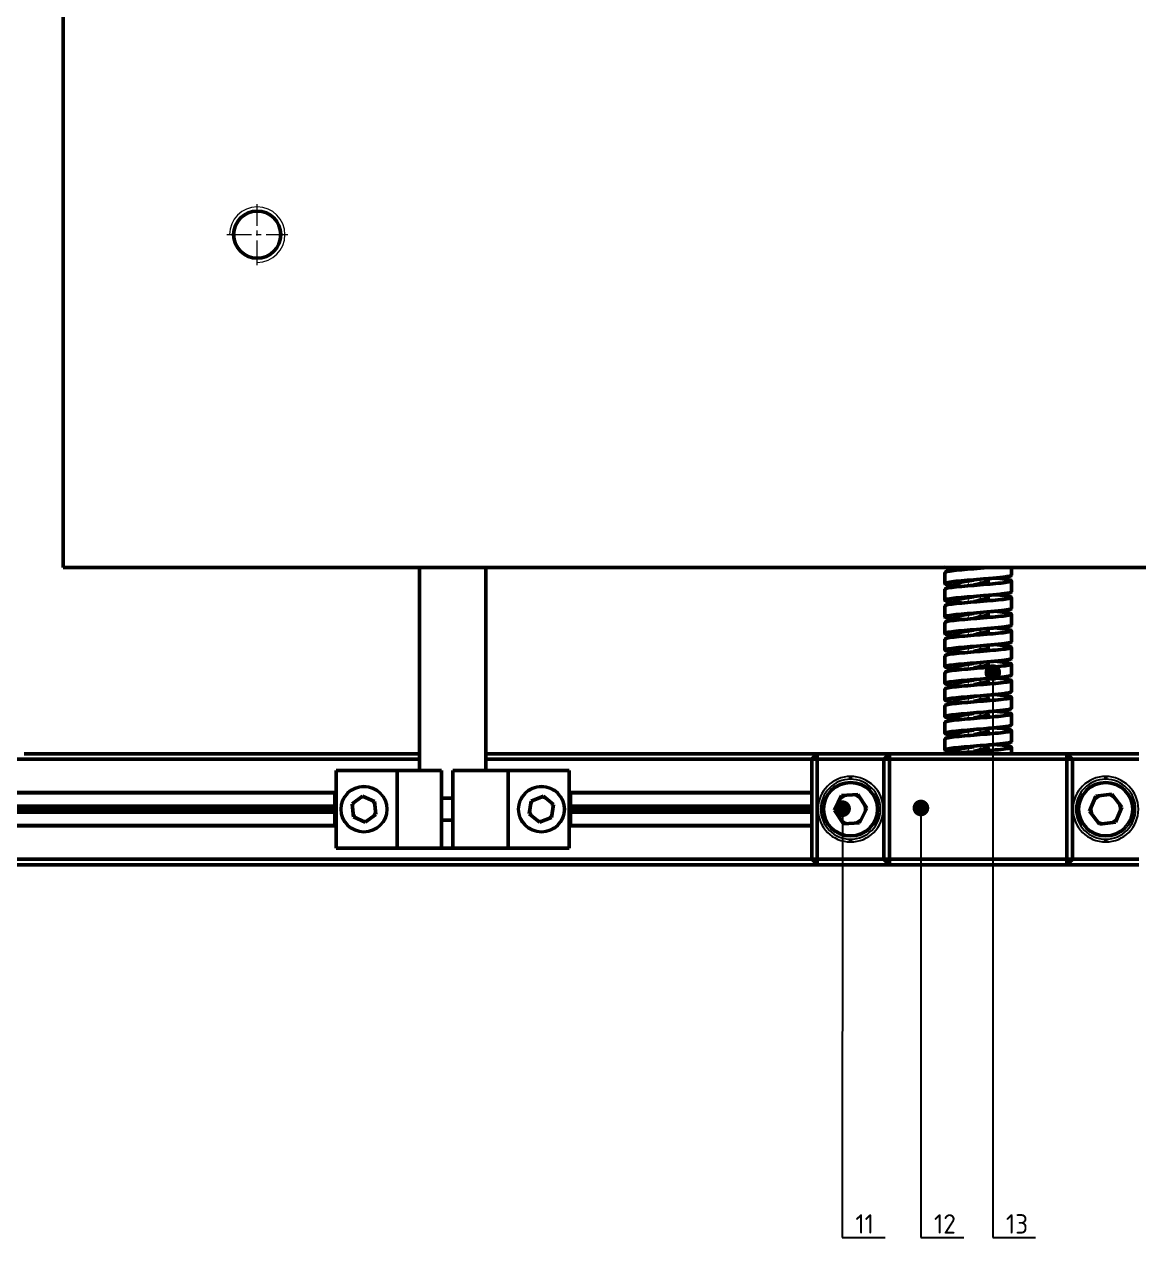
# Model space of a CAD drawing. Header units: millimetres. Extents: x -190 to 12889, y -227 to 3957.
# Drawn here: x 428.3 to 629.3, y 1874.4 to 2093.5 of the extents above; entities that cross this region are included whole.
import ezdxf
from ezdxf import colors
from ezdxf.entities.mleader import LeaderData, LeaderLine
from ezdxf.math import Vec2, Vec3

# ---------------------------------------------------------------- set-up
doc = ezdxf.new("R2010")
doc.units = ezdxf.units.MM
doc.header["$LTSCALE"] = 0.7
doc.linetypes.add('CENTER', pattern=[50.8, 31.75, -6.35, 6.35, -6.35])
doc.layers.get('0').update_dxf_attribs({"color": 255})
for name, color, linetype, lineweight in [('AM_5', 10, 'Continuous', 25), ('CON', 7, 'Continuous', 50), ('screw', 33, 'Continuous', 13)]:
    doc.layers.add(name, color=color, linetype=linetype, lineweight=lineweight)
doc.styles.add('TCVN7824', font='tcvn+7284-2003r.ttf', dxfattribs={"height": 3.5})

# ---------------------------------------------------------------- blocks, each defined once
blk = doc.blocks.new('screw_m10_l')
at = {"layer": 'CON', "color": 33}
blk.add_circle((0, 0), 4.25, dxfattribs=at)
at = {"layer": 'screw', "color": 1, "linetype": 'CENTER', "ltscale": 0.2}
for p, q in [((0, -5.5), (0, 5.5)), ((-5.5, 0), (5.5, 0))]:
    blk.add_line(p, q, dxfattribs=at)
at = {"layer": 'screw', "color": 92}
blk.add_arc((0, 0), 5, 270, 180, dxfattribs=at)
blk = doc.blocks.new('_Dot')
at = {"color": 0, "linetype": 'ByBlock', "lineweight": -2}
blk.add_line((-0.5, 0), (-1, 0), dxfattribs=at)
at = {"color": 0, "linetype": 'ByBlock', "const_width": 0.5}
blk.add_lwpolyline([(-0.25, 0, 1), (0.25, 0, 1)], format="xyb", close=True, dxfattribs=at)

msp = doc.modelspace()

# ---------------------------------------------------------------- linework, layer by layer
at = {"linetype": 'Continuous', "lineweight": 25}
for centre, radius in [((577.3078, 1952.0318), 5), ((577.3078, 1952.0318), 4.7), ((623.3078, 1952.0318), 5), ((623.3078, 1952.0318), 4.7), ((489.5578, 1952.0318), 4.25), ((489.5578, 1952.0318), 4), ((521.5578, 1952.0318), 4.25), ((521.5578, 1952.0318), 4)]:
    msp.add_circle(centre, radius, dxfattribs=at)
for centre, radius, start, end in [((577.3078, 1952.0318), 5.9, 90, 270), ((577.3078, 1952.0318), 5.4, 90, 270), ((577.3078, 1952.0318), 5.9, 270, 90), ((577.3078, 1952.0318), 5.4, 270, 90), ((623.3078, 1952.0318), 5.9, 90, 270), ((623.3078, 1952.0318), 5.4, 90, 270), ((623.3078, 1952.0318), 5.9, 270, 90), ((623.3078, 1952.0318), 5.4, 270, 90), ((577.3078, 1952.0318), 2.542, 93.592081, 153.592081), ((577.3078, 1952.0318), 2.542, 33.592081, 93.592081), ((623.3078, 1952.0318), 2.542, 97.428126, 157.428126), ((623.3078, 1952.0318), 2.542, 37.428126, 97.428126), ((489.5578, 1952.0318), 2.042, 125.733974, 185.733974), ((489.5578, 1952.0318), 2.042, 65.733974, 125.733974), ((489.5578, 1952.0318), 2.042, 5.733974, 65.733974), ((521.5578, 1952.0318), 2.042, 171.15668, 231.15668), ((521.5578, 1952.0318), 2.042, 111.15668, 171.15668), ((521.5578, 1952.0318), 2.042, 51.15668, 111.15668), ((521.5578, 1952.0318), 2.042, 351.15668, 51.15668), ((577.3078, 1952.0318), 2.542, 153.592081, 213.592081), ((577.3078, 1952.0318), 2.542, 333.592081, 33.592081), ((623.3078, 1952.0318), 2.542, 157.428126, 217.428126), ((623.3078, 1952.0318), 2.542, 337.428126, 37.428126), ((489.5578, 1952.0318), 2.042, 185.733974, 245.733974), ((489.5578, 1952.0318), 2.042, 245.733974, 305.733974), ((489.5578, 1952.0318), 2.042, 305.733974, 5.733974), ((521.5578, 1952.0318), 2.042, 231.15668, 291.15668), ((521.5578, 1952.0318), 2.042, 291.15668, 351.15668), ((577.3078, 1952.0318), 2.542, 213.592081, 273.592081), ((577.3078, 1952.0318), 2.542, 273.592081, 333.592081), ((623.3078, 1952.0318), 2.542, 217.428126, 277.428126), ((623.3078, 1952.0318), 2.542, 277.428126, 337.428126)]:
    msp.add_arc(centre, radius, start, end, dxfattribs=at)
at = {"layer": 'CON', "linetype": 'Continuous'}
for p, q in [((435.3078, 2245.6166), (435.3078, 1995.6166)), ((435.3078, 1995.6166), (765.3078, 1995.6166)), ((499.5578, 1995.6166), (499.5578, 1959.0318)), ((511.5578, 1959.0318), (511.5578, 1995.6166)), ((594.3078, 1994.7083), (594.3078, 1992.7083)), ((606.3078, 1994.2083), (606.3078, 1995.6166)), ((598.5207, 1992.795), (598.6491, 1992.7363)), ((600.6655, 1992.99), (600.628, 1993.1075)), ((606.3078, 1991.2083), (606.3078, 1993.2083)), ((594.3078, 1991.7083), (594.3078, 1989.7083)), ((598.5207, 1989.795), (598.6491, 1989.7363)), ((600.6655, 1989.99), (600.628, 1990.1075)), ((606.3078, 1988.2083), (606.3078, 1990.2083)), ((594.3078, 1988.7083), (594.3078, 1986.7083)), ((594.3078, 1985.7083), (594.3078, 1983.7083)), ((598.5207, 1986.795), (598.6491, 1986.7363)), ((600.6655, 1986.99), (600.628, 1987.1075)), ((606.3078, 1985.2083), (606.3078, 1987.2083)), ((598.5207, 1983.795), (598.6491, 1983.7363)), ((600.6655, 1983.99), (600.628, 1984.1075)), ((606.3078, 1982.2083), (606.3078, 1984.2083)), ((594.3078, 1982.7083), (594.3078, 1980.7083)), ((598.5207, 1980.795), (598.6491, 1980.7363)), ((600.6655, 1980.99), (600.628, 1981.1075)), ((606.3078, 1979.2083), (606.3078, 1981.2083)), ((594.3078, 1979.7083), (594.3078, 1977.7083)), ((594.3078, 1976.7083), (594.3078, 1974.7083)), ((598.5207, 1977.795), (598.6491, 1977.7363)), ((600.6655, 1977.99), (600.628, 1978.1075)), ((606.3078, 1976.2083), (606.3078, 1978.2083)), ((598.5207, 1974.795), (598.6491, 1974.7363)), ((600.6655, 1974.99), (600.628, 1975.1075)), ((606.3078, 1973.2083), (606.3078, 1975.2083)), ((594.3078, 1973.7083), (594.3078, 1971.7083)), ((600.6655, 1971.99), (600.628, 1972.1075)), ((606.3078, 1970.2083), (606.3078, 1972.2083)), ((594.3078, 1970.7083), (594.3078, 1968.7083)), ((598.5207, 1971.795), (598.6491, 1971.7363)), ((594.3078, 1967.7083), (594.3078, 1965.7083)), ((598.5207, 1968.795), (598.6491, 1968.7363)), ((600.6655, 1968.99), (600.628, 1969.1075)), ((606.3078, 1967.2083), (606.3078, 1969.2083)), ((598.5207, 1965.795), (598.6491, 1965.7363)), ((600.6655, 1965.99), (600.628, 1966.1075)), ((606.3078, 1964.2083), (606.3078, 1966.2083)), ((594.3078, 1964.7083), (594.3078, 1962.7083)), ((428.3078, 1962.0318), (499.5578, 1962.0318)), ((511.5578, 1962.0318), (571.3078, 1962.0318)), ((570.3078, 1961.0318), (571.3078, 1962.0318)), ((571.3078, 1961.0318), (571.3078, 1962.0318)), ((571.3078, 1962.0318), (584.3078, 1962.0318)), ((583.3078, 1961.0318), (584.3078, 1962.0318)), ((584.3078, 1961.0318), (584.3078, 1962.0318)), ((584.3078, 1962.0318), (616.3078, 1962.0318)), ((598.5207, 1962.795), (598.6491, 1962.7363)), ((600.6655, 1962.99), (600.628, 1963.1075)), ((606.3078, 1962.0318), (606.3078, 1963.2083)), ((616.3078, 1961.0318), (616.3078, 1962.0318)), ((616.3078, 1962.0318), (617.3078, 1961.0318)), ((616.3078, 1962.0318), (629.3078, 1962.0318)), ((400.3078, 1961.0318), (499.5578, 1961.0318)), ((484.5578, 1959.0318), (484.5578, 1945.0318)), ((495.5578, 1959.0318), (484.5578, 1959.0318)), ((495.5578, 1959.0318), (495.5578, 1945.0318)), ((503.5578, 1959.0318), (495.5578, 1959.0318)), ((503.5578, 1945.0318), (503.5578, 1959.0318)), ((505.5578, 1959.0318), (505.5578, 1945.0318)), ((515.5578, 1959.0318), (505.5578, 1959.0318)), ((511.5578, 1961.0318), (570.3078, 1961.0318)), ((515.5578, 1959.0318), (515.5578, 1945.0318)), ((526.5578, 1959.0318), (515.5578, 1959.0318)), ((526.5578, 1959.0318), (526.5578, 1945.0318)), ((570.3078, 1943.0318), (570.3078, 1961.0318)), ((570.3078, 1961.0318), (571.3078, 1961.0318)), ((571.3078, 1961.0318), (571.3078, 1943.0318)), ((583.3078, 1961.0318), (571.3078, 1961.0318)), ((583.3078, 1961.0318), (584.3078, 1961.0318)), ((583.3078, 1943.0318), (583.3078, 1961.0318)), ((616.3078, 1961.0318), (584.3078, 1961.0318)), ((584.3078, 1961.0318), (584.3078, 1943.0318)), ((616.3078, 1943.0318), (616.3078, 1961.0318)), ((616.3078, 1961.0318), (617.3078, 1961.0318)), ((617.3078, 1961.0318), (617.3078, 1943.0318)), ((629.3078, 1961.0318), (617.3078, 1961.0318)), ((577.3078, 1957.4318), (577.3078, 1957.9318)), ((623.3078, 1957.4318), (623.3078, 1957.9318)), ((400.3078, 1955.0318), (484.5578, 1955.0318)), ((400.3078, 1954.9711), (484.3078, 1954.9711)), ((484.3078, 1955.0318), (484.3078, 1949.0318)), ((526.5578, 1955.0318), (570.3078, 1955.0318)), ((526.8078, 1955.0318), (526.8078, 1949.0318)), ((526.8078, 1954.9711), (570.3078, 1954.9711)), ((575.6838, 1954.4769), (574.3784, 1951.8479)), ((575.6838, 1954.4769), (578.6133, 1954.6608)), ((580.2373, 1952.2157), (578.6133, 1954.6608)), ((621.5239, 1954.3627), (624.4345, 1954.7422)), ((626.2185, 1952.4113), (624.4345, 1954.7422)), ((400.3078, 1952.5514), (484.3078, 1952.5514)), ((489.3223, 1954.3779), (487.4083, 1953.0008)), ((487.4083, 1953.0008), (487.6438, 1950.6547)), ((489.3223, 1954.3779), (491.4718, 1953.4089)), ((491.7074, 1951.0628), (491.4718, 1953.4089)), ((505.5578, 1954.0318), (503.5578, 1954.0318)), ((519.3589, 1951.1808), (519.7214, 1953.5107)), ((521.9203, 1954.3617), (519.7214, 1953.5107)), ((523.7568, 1952.8828), (521.9203, 1954.3617)), ((523.7568, 1952.8828), (523.3943, 1950.5529)), ((526.8078, 1952.5514), (570.3078, 1952.5514)), ((621.5239, 1954.3627), (620.3972, 1951.6523)), ((626.2185, 1952.4113), (625.0918, 1949.7009)), ((400.3078, 1952.0318), (484.3078, 1952.0318)), ((400.3078, 1951.5122), (484.3078, 1951.5122)), ((489.7934, 1949.6857), (487.6438, 1950.6547)), ((491.7074, 1951.0628), (489.7934, 1949.6857)), ((521.1954, 1949.7019), (519.3589, 1951.1808)), ((521.1954, 1949.7019), (523.3943, 1950.5529)), ((526.8078, 1952.0318), (570.3078, 1952.0318)), ((526.8078, 1951.5122), (570.3078, 1951.5122)), ((574.3784, 1951.8479), (576.0024, 1949.4028)), ((580.2373, 1952.2157), (578.9318, 1949.5867)), ((620.3972, 1951.6523), (622.1812, 1949.3214)), ((400.3078, 1949.0925), (484.3078, 1949.0925)), ((400.3078, 1949.0318), (484.5578, 1949.0318)), ((503.5578, 1950.0318), (505.5578, 1950.0318)), ((526.5578, 1949.0318), (570.3078, 1949.0318)), ((526.8078, 1949.0925), (570.3078, 1949.0925)), ((578.9318, 1949.5867), (576.0024, 1949.4028)), ((625.0918, 1949.7009), (622.1812, 1949.3214)), ((577.3078, 1946.6318), (577.3078, 1946.1318)), ((623.3078, 1946.6318), (623.3078, 1946.1318)), ((495.5578, 1945.0318), (484.5578, 1945.0318)), ((503.5578, 1945.0318), (495.5578, 1945.0318)), ((505.5578, 1945.0318), (503.5578, 1945.0318)), ((515.5578, 1945.0318), (505.5578, 1945.0318)), ((526.5578, 1945.0318), (515.5578, 1945.0318)), ((400.3078, 1943.0318), (570.3078, 1943.0318)), ((400.3078, 1942.0318), (571.3078, 1942.0318)), ((571.3078, 1943.0318), (570.3078, 1943.0318)), ((571.3078, 1942.0318), (570.3078, 1943.0318)), ((571.3078, 1942.0318), (571.3078, 1943.0318)), ((571.3078, 1943.0318), (583.3078, 1943.0318)), ((584.3078, 1942.0318), (571.3078, 1942.0318)), ((584.3078, 1942.0318), (583.3078, 1943.0318)), ((584.3078, 1943.0318), (583.3078, 1943.0318)), ((584.3078, 1942.0318), (584.3078, 1943.0318)), ((584.3078, 1943.0318), (616.3078, 1943.0318)), ((616.3078, 1942.0318), (584.3078, 1942.0318)), ((617.3078, 1943.0318), (616.3078, 1943.0318)), ((616.3078, 1942.0318), (616.3078, 1943.0318)), ((617.3078, 1943.0318), (616.3078, 1942.0318)), ((629.3078, 1942.0318), (616.3078, 1942.0318)), ((617.3078, 1943.0318), (629.3078, 1943.0318))]:
    msp.add_line(p, q, dxfattribs=at)
for points, knots in [([(606.2099, 1994.2083), (606.2369, 1994.189), (606.3476, 1994.1099), (605.7043, 1993.9808), (604.6208, 1993.8279), (603.3691, 1993.7094), (601.6484, 1993.5708), (599.4977, 1993.3879), (597.2239, 1993.2068), (595.4149, 1993.0258), (594.362, 1992.8217), (594.2023, 1992.6525), (594.9972, 1992.4568), (596.1604, 1992.3049), (597.1046, 1992.2269), (597.3243, 1992.2088)], [0, 0, 0, 0, 0.03057552, 0.12533183, 0.18593723, 0.24931524, 0.31252732, 0.40811934, 0.50124705, 0.59437476, 0.68996678, 0.78174926, 0.87650557, 0.97126189, 1, 1, 1, 1]), ([(594.4058, 1995.7083), (594.3787, 1995.689), (594.2675, 1995.6099), (595.0391, 1995.4568), (596.1578, 1995.3049), (597.1041, 1995.2269), (597.3243, 1995.2088)], [0, 0, 0, 0, 0.12287898, 0.50369214, 0.8845053, 1, 1, 1, 1]), ([(594.4058, 1994.7083), (594.4053, 1994.7465), (594.404, 1994.8441), (595.4359, 1995.0257), (597.2232, 1995.207), (599.4795, 1995.387), (601.2839, 1995.5376), (602.1006, 1995.6073), (602.2099, 1995.6166)], [0, 0, 0, 0, 0.13499257, 0.34582174, 0.55121586, 0.75660998, 0.96743915, 1, 1, 1, 1]), ([(594.4058, 1991.7083), (594.4053, 1991.7465), (594.4038, 1991.8441), (595.4374, 1992.0258), (597.2177, 1992.2068), (599.5002, 1992.3877), (601.8888, 1992.5919), (604.0482, 1992.7611), (605.6382, 1992.9568), (606.4069, 1993.1525), (606.2602, 1993.3217), (605.1803, 1993.5258), (604.0295, 1993.6472), (603.3102, 1993.7072), (603.3078, 1993.7074)], [0, 0, 0, 0, 0.0611607, 0.15668047, 0.2497378, 0.34279513, 0.4383149, 0.53002801, 0.6247127, 0.7193974, 0.81111051, 0.90663028, 0.99968761, 1, 1, 1, 1]), ([(595.7718, 1992.6065), (595.7723, 1992.6066), (595.9905, 1992.6755), (596.7011, 1992.8357), (597.9385, 1993.0704), (598.9827, 1993.2194), (599.5382, 1993.2987)], [0, 0, 0, 0, 0.000757, 0.30555479, 0.63056, 1, 1, 1, 1]), ([(602.3845, 1993.0906), (602.2819, 1993.0674), (601.4345, 1992.8757), (600.426, 1992.6695), (599.5395, 1992.4883)], [0, 0, 0, 0, 0.12102951, 1, 1, 1, 1]), ([(606.2099, 1991.2083), (606.2369, 1991.189), (606.3476, 1991.1099), (605.7043, 1990.9808), (604.6208, 1990.8279), (603.3691, 1990.7094), (601.6484, 1990.5708), (599.4977, 1990.3879), (597.2239, 1990.2068), (595.4149, 1990.0258), (594.362, 1989.8217), (594.2023, 1989.6525), (594.9972, 1989.4568), (596.1604, 1989.3049), (597.1046, 1989.2269), (597.3243, 1989.2088)], [0, 0, 0, 0, 0.03057552, 0.12533183, 0.18593723, 0.24931524, 0.31252732, 0.40811934, 0.50124705, 0.59437476, 0.68996678, 0.78174926, 0.87650557, 0.97126189, 1, 1, 1, 1]), ([(594.4058, 1988.7083), (594.4053, 1988.7465), (594.4038, 1988.8441), (595.4374, 1989.0258), (597.2177, 1989.2068), (599.5002, 1989.3877), (601.8888, 1989.5919), (604.0482, 1989.7611), (605.6382, 1989.9568), (606.4069, 1990.1525), (606.2602, 1990.3217), (605.1803, 1990.5258), (604.0295, 1990.6472), (603.3102, 1990.7072), (603.3078, 1990.7074)], [0, 0, 0, 0, 0.061160698, 0.156680471, 0.249737798, 0.342795126, 0.438314898, 0.530028006, 0.624712705, 0.719397403, 0.811110511, 0.906630283, 0.999687611, 1, 1, 1, 1]), ([(595.7718, 1989.6065), (595.7723, 1989.6066), (595.9905, 1989.6755), (596.7011, 1989.8357), (597.9385, 1990.0704), (598.9827, 1990.2194), (599.5382, 1990.2987)], [0, 0, 0, 0, 0.000757, 0.30555479, 0.63056, 1, 1, 1, 1]), ([(602.3845, 1990.0906), (602.2819, 1990.0674), (601.4345, 1989.8757), (600.426, 1989.6695), (599.5395, 1989.4883)], [0, 0, 0, 0, 0.12102951, 1, 1, 1, 1]), ([(606.2099, 1988.2083), (606.2369, 1988.189), (606.3476, 1988.1099), (605.7043, 1987.9808), (604.6208, 1987.8279), (603.3691, 1987.7094), (601.6484, 1987.5708), (599.4977, 1987.3879), (597.2239, 1987.2068), (595.4149, 1987.0258), (594.362, 1986.8217), (594.2023, 1986.6525), (594.9972, 1986.4568), (596.1604, 1986.3049), (597.1046, 1986.2269), (597.3243, 1986.2088)], [0, 0, 0, 0, 0.03057552, 0.12533183, 0.18593723, 0.24931524, 0.31252732, 0.40811934, 0.50124705, 0.59437476, 0.68996678, 0.78174926, 0.87650557, 0.97126189, 1, 1, 1, 1]), ([(594.4058, 1985.7083), (594.4053, 1985.7465), (594.4038, 1985.8441), (595.4374, 1986.0258), (597.2177, 1986.2068), (599.5002, 1986.3877), (601.8888, 1986.5919), (604.0482, 1986.7611), (605.6382, 1986.9568), (606.4069, 1987.1525), (606.2602, 1987.3217), (605.1803, 1987.5258), (604.0295, 1987.6472), (603.3102, 1987.7072), (603.3078, 1987.7074)], [0, 0, 0, 0, 0.0611607, 0.15668047, 0.2497378, 0.34279513, 0.4383149, 0.53002801, 0.6247127, 0.7193974, 0.81111051, 0.90663028, 0.99968761, 1, 1, 1, 1]), ([(606.2099, 1985.2083), (606.2369, 1985.189), (606.3476, 1985.1099), (605.7043, 1984.9808), (604.6208, 1984.8279), (603.3691, 1984.7094), (601.6484, 1984.5708), (599.4977, 1984.3879), (597.2239, 1984.2068), (595.4149, 1984.0258), (594.362, 1983.8217), (594.2023, 1983.6525), (594.9972, 1983.4568), (596.1604, 1983.3049), (597.1046, 1983.2269), (597.3243, 1983.2088)], [0, 0, 0, 0, 0.03057552, 0.12533183, 0.18593723, 0.24931524, 0.31252732, 0.40811934, 0.50124705, 0.59437476, 0.68996678, 0.78174926, 0.87650557, 0.97126189, 1, 1, 1, 1]), ([(595.7718, 1986.6065), (595.7723, 1986.6066), (595.9905, 1986.6755), (596.7011, 1986.8357), (597.9385, 1987.0704), (598.9827, 1987.2194), (599.5382, 1987.2987)], [0, 0, 0, 0, 0.000757, 0.30555479, 0.63056, 1, 1, 1, 1]), ([(602.3845, 1987.0906), (602.2819, 1987.0674), (601.4345, 1986.8757), (600.426, 1986.6695), (599.5395, 1986.4883)], [0, 0, 0, 0, 0.12102951, 1, 1, 1, 1]), ([(594.4058, 1982.7083), (594.4053, 1982.7465), (594.4038, 1982.8441), (595.4374, 1983.0258), (597.2177, 1983.2068), (599.5002, 1983.3877), (601.8888, 1983.5919), (604.0482, 1983.7611), (605.6382, 1983.9568), (606.4069, 1984.1525), (606.2602, 1984.3217), (605.1803, 1984.5258), (604.0295, 1984.6472), (603.3102, 1984.7072), (603.3078, 1984.7074)], [0, 0, 0, 0, 0.0611607, 0.15668047, 0.2497378, 0.34279513, 0.4383149, 0.53002801, 0.6247127, 0.7193974, 0.81111051, 0.90663028, 0.99968761, 1, 1, 1, 1]), ([(595.7718, 1983.6065), (595.7723, 1983.6066), (595.9905, 1983.6755), (596.7011, 1983.8357), (597.9385, 1984.0704), (598.9827, 1984.2194), (599.5382, 1984.2987)], [0, 0, 0, 0, 0.000757, 0.30555479, 0.63056, 1, 1, 1, 1]), ([(602.3845, 1984.0906), (602.2819, 1984.0674), (601.4345, 1983.8757), (600.426, 1983.6695), (599.5395, 1983.4883)], [0, 0, 0, 0, 0.12102951, 1, 1, 1, 1]), ([(606.2099, 1982.2083), (606.2369, 1982.189), (606.3476, 1982.1099), (605.7043, 1981.9808), (604.6208, 1981.8279), (603.3691, 1981.7094), (601.6484, 1981.5708), (599.4977, 1981.3879), (597.2239, 1981.2068), (595.4149, 1981.0258), (594.362, 1980.8217), (594.2023, 1980.6525), (594.9972, 1980.4568), (596.1604, 1980.3049), (597.1046, 1980.2269), (597.3243, 1980.2088)], [0, 0, 0, 0, 0.030575517, 0.125331831, 0.185937232, 0.249315245, 0.312527321, 0.40811934, 0.501247052, 0.594374764, 0.689966783, 0.781749258, 0.876505572, 0.971261886, 1, 1, 1, 1]), ([(594.4058, 1979.7083), (594.4053, 1979.7465), (594.4038, 1979.8441), (595.4374, 1980.0258), (597.2177, 1980.2068), (599.5002, 1980.3877), (601.8888, 1980.5919), (604.0482, 1980.7611), (605.6382, 1980.9568), (606.4069, 1981.1525), (606.2602, 1981.3217), (605.1803, 1981.5258), (604.0295, 1981.6472), (603.3102, 1981.7072), (603.3078, 1981.7074)], [0, 0, 0, 0, 0.0611607, 0.15668047, 0.2497378, 0.34279513, 0.4383149, 0.53002801, 0.6247127, 0.7193974, 0.81111051, 0.90663028, 0.99968761, 1, 1, 1, 1]), ([(595.7718, 1980.6065), (595.7723, 1980.6066), (595.9905, 1980.6755), (596.7011, 1980.8357), (597.9385, 1981.0704), (598.9827, 1981.2194), (599.5382, 1981.2987)], [0, 0, 0, 0, 0.000757, 0.30555479, 0.63056, 1, 1, 1, 1]), ([(602.3845, 1981.0906), (602.2819, 1981.0674), (601.4345, 1980.8757), (600.426, 1980.6695), (599.5395, 1980.4883)], [0, 0, 0, 0, 0.12102951, 1, 1, 1, 1]), ([(606.2099, 1979.2083), (606.2369, 1979.189), (606.3476, 1979.1099), (605.7043, 1978.9808), (604.6208, 1978.8279), (603.3691, 1978.7094), (601.6484, 1978.5708), (599.4977, 1978.3879), (597.2239, 1978.2068), (595.4149, 1978.0258), (594.362, 1977.8217), (594.2023, 1977.6525), (594.9972, 1977.4568), (596.1604, 1977.3049), (597.1046, 1977.2269), (597.3243, 1977.2088)], [0, 0, 0, 0, 0.03057552, 0.12533183, 0.18593723, 0.24931524, 0.31252732, 0.40811934, 0.50124705, 0.59437476, 0.68996678, 0.78174926, 0.87650557, 0.97126189, 1, 1, 1, 1]), ([(594.4058, 1976.7083), (594.4053, 1976.7465), (594.4038, 1976.8441), (595.4374, 1977.0258), (597.2177, 1977.2068), (599.5002, 1977.3877), (601.8888, 1977.5919), (604.0482, 1977.7611), (605.6382, 1977.9568), (606.4069, 1978.1525), (606.2602, 1978.3217), (605.1803, 1978.5258), (604.0295, 1978.6472), (603.3102, 1978.7072), (603.3078, 1978.7074)], [0, 0, 0, 0, 0.0611607, 0.15668047, 0.2497378, 0.34279513, 0.4383149, 0.53002801, 0.6247127, 0.7193974, 0.81111051, 0.90663028, 0.99968761, 1, 1, 1, 1]), ([(595.7718, 1977.6065), (595.7723, 1977.6066), (595.9905, 1977.6755), (596.7011, 1977.8357), (597.9385, 1978.0704), (598.9827, 1978.2194), (599.5382, 1978.2987)], [0, 0, 0, 0, 0.000757, 0.30555479, 0.63056, 1, 1, 1, 1]), ([(602.3845, 1978.0906), (602.2819, 1978.0674), (601.4345, 1977.8757), (600.426, 1977.6695), (599.5395, 1977.4883)], [0, 0, 0, 0, 0.12102951, 1, 1, 1, 1]), ([(606.2099, 1976.2083), (606.2369, 1976.189), (606.3476, 1976.1099), (605.7043, 1975.9808), (604.6208, 1975.8279), (603.3691, 1975.7094), (601.6484, 1975.5708), (599.4977, 1975.3879), (597.2239, 1975.2068), (595.4149, 1975.0258), (594.362, 1974.8217), (594.2023, 1974.6525), (594.9972, 1974.4568), (596.1604, 1974.3049), (597.1046, 1974.2269), (597.3243, 1974.2088)], [0, 0, 0, 0, 0.03057552, 0.12533183, 0.18593723, 0.24931524, 0.31252732, 0.40811934, 0.50124705, 0.59437476, 0.68996678, 0.78174926, 0.87650557, 0.97126189, 1, 1, 1, 1]), ([(594.4058, 1973.7083), (594.4053, 1973.7465), (594.4038, 1973.8441), (595.4374, 1974.0258), (597.2177, 1974.2068), (599.5002, 1974.3877), (601.8888, 1974.5919), (604.0482, 1974.7611), (605.6382, 1974.9568), (606.4069, 1975.1525), (606.2602, 1975.3217), (605.1803, 1975.5258), (604.0295, 1975.6472), (603.3102, 1975.7072), (603.3078, 1975.7074)], [0, 0, 0, 0, 0.0611607, 0.15668047, 0.2497378, 0.34279513, 0.4383149, 0.53002801, 0.6247127, 0.7193974, 0.81111051, 0.90663028, 0.99968761, 1, 1, 1, 1]), ([(595.7718, 1974.6065), (595.7723, 1974.6066), (595.9905, 1974.6755), (596.7011, 1974.8357), (597.9385, 1975.0704), (598.9827, 1975.2194), (599.5382, 1975.2987)], [0, 0, 0, 0, 0.000757, 0.30555479, 0.63056, 1, 1, 1, 1]), ([(602.3845, 1975.0906), (602.2819, 1975.0674), (601.4345, 1974.8757), (600.426, 1974.6695), (599.5395, 1974.4883)], [0, 0, 0, 0, 0.12102951, 1, 1, 1, 1]), ([(606.2099, 1973.2083), (606.2369, 1973.189), (606.3476, 1973.1099), (605.7043, 1972.9808), (604.6208, 1972.8279), (603.3691, 1972.7094), (601.6484, 1972.5708), (599.4977, 1972.3879), (597.2239, 1972.2068), (595.4149, 1972.0258), (594.362, 1971.8217), (594.2023, 1971.6525), (594.9972, 1971.4568), (596.1604, 1971.3049), (597.1046, 1971.2269), (597.3243, 1971.2088)], [0, 0, 0, 0, 0.030575517, 0.125331831, 0.185937232, 0.249315245, 0.312527321, 0.40811934, 0.501247052, 0.594374764, 0.689966783, 0.781749258, 0.876505572, 0.971261886, 1, 1, 1, 1]), ([(594.4058, 1970.7083), (594.4053, 1970.7465), (594.4038, 1970.8441), (595.4374, 1971.0258), (597.2177, 1971.2068), (599.5002, 1971.3877), (601.8888, 1971.5919), (604.0482, 1971.7611), (605.6382, 1971.9568), (606.4069, 1972.1525), (606.2602, 1972.3217), (605.1803, 1972.5258), (604.0295, 1972.6472), (603.3102, 1972.7072), (603.3078, 1972.7074)], [0, 0, 0, 0, 0.061160698, 0.156680471, 0.249737798, 0.342795126, 0.438314898, 0.530028006, 0.624712705, 0.719397403, 0.811110511, 0.906630283, 0.999687611, 1, 1, 1, 1]), ([(595.7718, 1971.6065), (595.7723, 1971.6066), (595.9905, 1971.6755), (596.7011, 1971.8357), (597.9385, 1972.0704), (598.9827, 1972.2194), (599.5382, 1972.2987)], [0, 0, 0, 0, 0.000757, 0.30555479, 0.63056, 1, 1, 1, 1]), ([(602.3845, 1972.0906), (602.2819, 1972.0674), (601.4345, 1971.8757), (600.426, 1971.6695), (599.5395, 1971.4883)], [0, 0, 0, 0, 0.12102951, 1, 1, 1, 1]), ([(606.2099, 1970.2083), (606.2369, 1970.189), (606.3476, 1970.1099), (605.7043, 1969.9808), (604.6208, 1969.8279), (603.3691, 1969.7094), (601.6484, 1969.5708), (599.4977, 1969.3879), (597.2239, 1969.2068), (595.4149, 1969.0258), (594.362, 1968.8217), (594.2023, 1968.6525), (594.9972, 1968.4568), (596.1604, 1968.3049), (597.1046, 1968.2269), (597.3243, 1968.2088)], [0, 0, 0, 0, 0.03057552, 0.12533183, 0.18593723, 0.24931524, 0.31252732, 0.40811934, 0.50124705, 0.59437476, 0.68996678, 0.78174926, 0.87650557, 0.97126189, 1, 1, 1, 1]), ([(594.4058, 1967.7083), (594.4053, 1967.7465), (594.4038, 1967.8441), (595.4374, 1968.0258), (597.2177, 1968.2068), (599.5002, 1968.3877), (601.8888, 1968.5919), (604.0482, 1968.7611), (605.6382, 1968.9568), (606.4069, 1969.1525), (606.2602, 1969.3217), (605.1803, 1969.5258), (604.0295, 1969.6472), (603.3102, 1969.7072), (603.3078, 1969.7074)], [0, 0, 0, 0, 0.0611607, 0.15668047, 0.2497378, 0.34279513, 0.4383149, 0.53002801, 0.6247127, 0.7193974, 0.81111051, 0.90663028, 0.99968761, 1, 1, 1, 1]), ([(595.7718, 1968.6065), (595.7723, 1968.6066), (595.9905, 1968.6755), (596.7011, 1968.8357), (597.9385, 1969.0704), (598.9827, 1969.2194), (599.5382, 1969.2987)], [0, 0, 0, 0, 0.000757, 0.30555479, 0.63056, 1, 1, 1, 1]), ([(602.3845, 1969.0906), (602.2819, 1969.0674), (601.4345, 1968.8757), (600.426, 1968.6695), (599.5395, 1968.4883)], [0, 0, 0, 0, 0.12102951, 1, 1, 1, 1]), ([(606.2099, 1967.2083), (606.2369, 1967.189), (606.3476, 1967.1099), (605.7043, 1966.9808), (604.6208, 1966.8279), (603.3691, 1966.7094), (601.6484, 1966.5708), (599.4977, 1966.3879), (597.2239, 1966.2068), (595.4149, 1966.0258), (594.362, 1965.8217), (594.2023, 1965.6525), (594.9972, 1965.4568), (596.1604, 1965.3049), (597.1046, 1965.2269), (597.3243, 1965.2088)], [0, 0, 0, 0, 0.03057552, 0.12533183, 0.18593723, 0.24931524, 0.31252732, 0.40811934, 0.50124705, 0.59437476, 0.68996678, 0.78174926, 0.87650557, 0.97126189, 1, 1, 1, 1]), ([(594.4058, 1964.7083), (594.4053, 1964.7465), (594.4038, 1964.8441), (595.4374, 1965.0258), (597.2177, 1965.2068), (599.5002, 1965.3877), (601.8888, 1965.5919), (604.0482, 1965.7611), (605.6382, 1965.9568), (606.4069, 1966.1525), (606.2602, 1966.3217), (605.1803, 1966.5258), (604.0295, 1966.6472), (603.3102, 1966.7072), (603.3078, 1966.7074)], [0, 0, 0, 0, 0.0611607, 0.15668047, 0.2497378, 0.34279513, 0.4383149, 0.53002801, 0.6247127, 0.7193974, 0.81111051, 0.90663028, 0.99968761, 1, 1, 1, 1]), ([(595.7718, 1965.6065), (595.7723, 1965.6066), (595.9905, 1965.6755), (596.7011, 1965.8357), (597.9385, 1966.0704), (598.9827, 1966.2194), (599.5382, 1966.2987)], [0, 0, 0, 0, 0.000757, 0.30555479, 0.63056, 1, 1, 1, 1]), ([(602.3845, 1966.0906), (602.2819, 1966.0674), (601.4345, 1965.8757), (600.426, 1965.6695), (599.5395, 1965.4883)], [0, 0, 0, 0, 0.12102951, 1, 1, 1, 1]), ([(606.2099, 1964.2083), (606.2369, 1964.189), (606.3476, 1964.1099), (605.7043, 1963.9808), (604.6208, 1963.8279), (603.3691, 1963.7094), (601.6484, 1963.5708), (599.4977, 1963.3879), (597.2239, 1963.2068), (595.4149, 1963.0258), (594.362, 1962.8217), (594.2023, 1962.6525), (594.9972, 1962.4568), (596.1604, 1962.3049), (597.1046, 1962.2269), (597.3243, 1962.2088)], [0, 0, 0, 0, 0.030575517, 0.125331831, 0.185937232, 0.249315245, 0.312527321, 0.40811934, 0.501247052, 0.594374764, 0.689966783, 0.781749258, 0.876505572, 0.971261886, 1, 1, 1, 1]), ([(595.6324, 1962.0318), (596.1543, 1962.0905), (597.2229, 1962.2106), (599.5083, 1962.3875), (601.8867, 1962.592), (604.0488, 1962.7611), (605.638, 1962.9568), (606.407, 1963.1525), (606.2602, 1963.3217), (605.1803, 1963.5258), (604.0295, 1963.6472), (603.3102, 1963.7072), (603.3078, 1963.7074)], [0, 0, 0, 0, 0.10587273, 0.21677409, 0.33061007, 0.43990944, 0.55275022, 0.665591, 0.77489037, 0.88872635, 0.99962771, 1, 1, 1, 1]), ([(595.7718, 1962.6065), (595.7723, 1962.6066), (595.9905, 1962.6755), (596.7011, 1962.8357), (597.9385, 1963.0704), (598.9827, 1963.2194), (599.5382, 1963.2987)], [0, 0, 0, 0, 0.000757, 0.30555479, 0.63056, 1, 1, 1, 1]), ([(602.3845, 1963.0906), (602.2819, 1963.0674), (601.4345, 1962.8757), (600.426, 1962.6695), (599.5395, 1962.4883)], [0, 0, 0, 0, 0.12102951, 1, 1, 1, 1])]:
    msp.add_open_spline(points, degree=3, knots=knots, dxfattribs=at)

# ---------------------------------------------------------------- block references
at = {"linetype": 'Continuous', "lineweight": 25}
msp.add_blockref('screw_m10_l', (470.3078, 2055.6166), dxfattribs=at)

# ---------------------------------------------------------------- leaders
at = {"layer": 'AM_5', "ltscale": 0.2}
ml = msp.add_multileader_mtext('Standard', dxfattribs=at)
ml.set_content('13', color=256, style='TCVN7824')
ml.set_leader_properties()
ml.set_arrow_properties(name='DOT')
ml.build(insert=Vec2(0, 0))
ml.multileader.update_dxf_attribs({"text_left_attachment_type": 6, "text_right_attachment_type": 6, "dogleg_length": 0.36, "arrow_head_size": 3})
ctx = ml.context
ctx.base_point, ctx.char_height, ctx.arrow_head_size, ctx.plane_origin = Vec3(603.3107, 1874.8176), 3.5, 3, Vec3(602.9507, 1976.6675)
ctx.left_attachment, ctx.right_attachment = 6, 6
notes = []
notes.append((ctx, [(0, (1, 1, 0), (602.9507, 1874.8176), (1, 0), 0.36, [(0, [(602.9507, 1976.6675)], 0, [])])]))
ctx.mtext.insert, ctx.mtext.flow_direction = Vec3(605.3107, 1879.0176), 5
ml = msp.add_multileader_mtext('Standard', dxfattribs=at)
ml.set_content('11', color=256, style='TCVN7824')
ml.set_leader_properties()
ml.set_arrow_properties(name='DOT')
ml.build(insert=Vec2(0, 0))
ml.multileader.update_dxf_attribs({"text_left_attachment_type": 6, "text_right_attachment_type": 6, "dogleg_length": 0.36, "arrow_head_size": 3})
ctx = ml.context
ctx.base_point, ctx.char_height, ctx.arrow_head_size, ctx.plane_origin = Vec3(576.1702, 1874.8176), 3.5, 3, Vec3(575.8619, 1952.1291)
ctx.left_attachment, ctx.right_attachment = 6, 6
notes.append((ctx, [(1, (1, 1, 0), (575.8102, 1874.8176), (1, 0), 0.36, [(0, [(575.8619, 1952.1291)], 0, [])])]))
ctx.mtext.insert, ctx.mtext.flow_direction = Vec3(578.1702, 1879.0176), 5
ml = msp.add_multileader_mtext('Standard', dxfattribs=at)
ml.set_content('12', color=256, style='TCVN7824')
ml.set_leader_properties()
ml.set_arrow_properties(name='DOT')
ml.build(insert=Vec2(0, 0))
ml.multileader.update_dxf_attribs({"text_left_attachment_type": 6, "text_right_attachment_type": 6, "dogleg_length": 0.36, "arrow_head_size": 3})
ctx = ml.context
ctx.base_point, ctx.char_height, ctx.arrow_head_size, ctx.plane_origin = Vec3(590.3464, 1874.8176), 3.5, 3, Vec3(589.9864, 1952.253)
ctx.left_attachment, ctx.right_attachment = 6, 6
notes.append((ctx, [(0, (1, 1, 0), (589.9864, 1874.8176), (1, 0), 0.36, [(0, [(589.9864, 1952.253)], 0, [])])]))
ctx.mtext.insert, ctx.mtext.flow_direction = Vec3(592.3464, 1879.0176), 5
for ctx, leaders in notes:
    for number, flags, end, landing, length, lines in leaders:
        leader = LeaderData()
        leader.index, (leader.has_last_leader_line, leader.has_dogleg_vector, leader.attachment_direction) = number, flags
        leader.last_leader_point, leader.dogleg_vector, leader.dogleg_length = Vec3(end), Vec3(landing), length
        for number, points, colour, breaks in lines:
            line = LeaderLine()
            line.index, line.vertices, line.color, line.breaks = number, Vec3.list(points), colors.encode_raw_color(colour), breaks
            leader.lines.append(line)
        ctx.leaders.append(leader)

doc.saveas('drawing.dxf')
